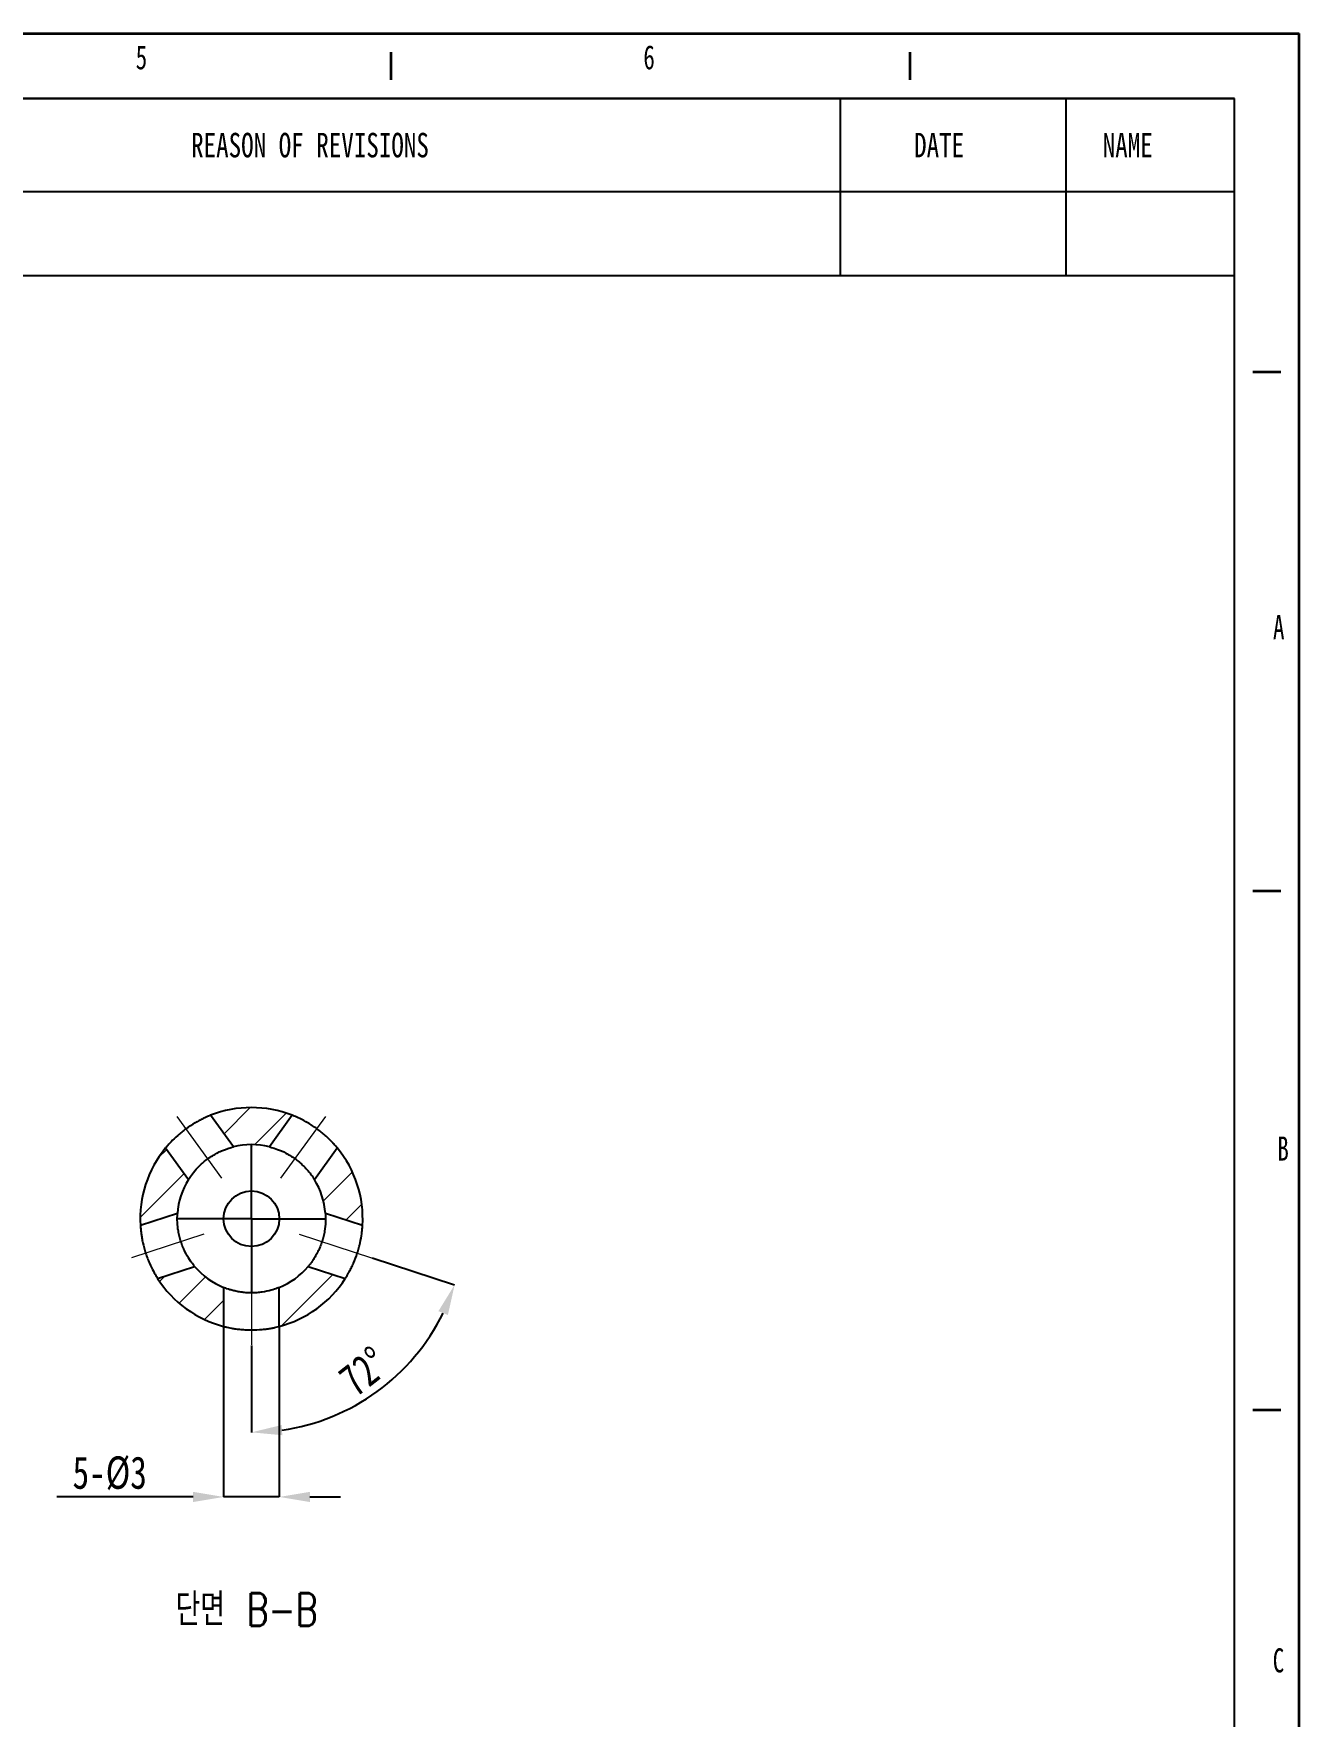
# Model space of a CAD drawing. Header units: millimetres. Extents: x 0 to 420, y 0 to 297.
# Drawn here: x 283.5 to 420, y 115.4 to 297 of the extents above; entities that cross this region are included whole.
import ezdxf

# ---------------------------------------------------------------- set-up
doc = ezdxf.new("R2010")
doc.units = ezdxf.units.MM
doc.header["$PDSIZE"] = -1
doc.linetypes.add('CENTERX2', pattern=[20.32, 12.7, -2.54, 2.54, -2.54])
for name, color, linetype in [('DIM', 7, 'Continuous'), ('FORMAT_BLUE', 5, 'Continuous'), ('중심선', 1, 'CENTERX2')]:
    doc.layers.add(name, color=color, linetype=linetype)
doc.layers.add('FORMAT', color=7, linetype='Continuous', lineweight=35)
doc.styles.add('SLDTEXTSTYLE0', font='TXT', dxfattribs={"width": 0.75})
doc.styles.add('SLDTEXTSTYLE1', font='TXT', dxfattribs={"width": 0.7})
doc.styles.add('SLDTEXTSTYLE4', font='TXT', dxfattribs={"width": 0.75, "bigfont": 'bigfont'})
doc.dimstyles.new('SLDDIMSTYLE4', dxfattribs={"dimtxt": 3.5, "dimasz": 3.302, "dimexe": 0, "dimexo": 0.0625, "dimgap": 0.875, "dimtad": 1, "dimlfac": 0.5, "dimrnd": 1e-09, "dimzin": 12, "dimdsep": 46, "dimtxsty": 'SLDTEXTSTYLE0', "dimsah": 1, "dimcen": 0.09, "dimadec": 0, "dimazin": 3, "dimtfac": 1, "dimtmove": 0, "dimatfit": 0, "dimfxl": 0, "dimfrac": 2, "dimtolj": 1, "dimtzin": 12, "dimarcsym": 0})
doc.dimstyles.new('SLDDIMSTYLE8', dxfattribs={"dimtxt": 3.5, "dimasz": 3.302, "dimexe": 0, "dimexo": 0.0625, "dimgap": 0.875, "dimtad": 1, "dimdec": 4, "dimlfac": 0.5, "dimzin": 12, "dimdsep": 46, "dimtxsty": 'SLDTEXTSTYLE0', "dimsah": 1, "dimcen": 0.09, "dimazin": 3, "dimtfac": 1, "dimtofl": 0, "dimtmove": 0, "dimatfit": 3, "dimfxl": 0, "dimfrac": 2, "dimtolj": 1, "dimtzin": 12, "dimarcsym": 0})

# ---------------------------------------------------------------- blocks, each defined once
blk = doc.blocks.new('*D225')
at = {"layer": 'Defpoints', "color": 0}
for p in [(303.97, 157.49), (309.97, 157.49), (309.97, 139.09)]:
    blk.add_point(p, dxfattribs=at)
at = {"layer": 'FORMAT_BLUE', "color": 0, "lineweight": -2}
for p, q in [((303.97, 157.43), (303.97, 139.09)), ((309.97, 157.43), (309.97, 139.09)), ((300.67, 139.09), (285.99, 139.09)), ((309.97, 139.09), (303.97, 139.09)), ((313.27, 139.09), (316.58, 139.09))]:
    blk.add_line(p, q, dxfattribs=at)
at = {"layer": 'FORMAT_BLUE', "color": 0}
for points in [[(300.67, 139.64), (300.67, 138.54), (303.97, 139.09)], [(313.27, 139.64), (313.27, 138.54), (309.97, 139.09)]]:
    blk.add_solid(points, dxfattribs=at)
at = {"layer": 'FORMAT_BLUE', "color": 0, "insert": (291.68, 143.47), "char_height": 3.5, "attachment_point": 2, "style": 'SLDTEXTSTYLE0'}
blk.add_mtext('\\A1;5-%%c3', dxfattribs=at)
blk = doc.blocks.new('*D226')
at = {"layer": 'Defpoints', "color": 0}
for p in [(312.12, 167.44), (306.97, 163.69), (319.92, 164.9), (306.97, 155.49), (316.34, 148.06)]:
    blk.add_point(p, dxfattribs=at)
at = {"layer": 'FORMAT_BLUE', "color": 0, "lineweight": -2}
for p, q in [((319.98, 164.88), (328.89, 161.99)), ((306.97, 155.43), (306.97, 146.06))]:
    blk.add_line(p, q, dxfattribs=at)
blk.add_arc((306.97, 169.11), 23.05, 278.2163, 333.7837, dxfattribs=at)
at = {"layer": 'FORMAT_BLUE', "color": 0}
for points in [[(327.14, 159.14), (328.16, 158.72), (328.89, 161.99)], [(310.3, 145.75), (310.23, 146.85), (306.97, 146.06)]]:
    blk.add_solid(points, dxfattribs=at)
at = {"layer": 'FORMAT_BLUE', "color": 0, "insert": (316.07, 152.52), "char_height": 3.5, "attachment_point": 1, "rotation": 38.0541, "style": 'SLDTEXTSTYLE0'}
blk.add_mtext('\\A1;72°', dxfattribs=at)
blk = doc.blocks.new('SW_CENTERMARKSYMBOL_4')
at = {"layer": '중심선', "color": 0}
for p, q in [((0, 5), (0, 8)), ((0, 0), (0, 5)), ((-5, 0), (-8, 0)), ((0, 0), (-5, 0)), ((0, 0), (0, -5)), ((0, 0), (5, 0)), ((5, 0), (8, 0)), ((0, -5), (0, -8))]:
    blk.add_line(p, q, dxfattribs=at)

msp = doc.modelspace()

# ---------------------------------------------------------------- hatches: boundary and pattern name
at = {"linetype": 'Continuous', "lineweight": 18}
h = msp.add_hatch(dxfattribs=at)
h.set_pattern_fill('ANSI31', style=0)
edge = h.paths.add_edge_path(flags=0)
edge.add_line((308.90336, 176.8741), (311.37368, 180.2742))
edge.add_arc((306.97128, 169.11092), 12, 68.4775122, 111.5224878)
edge.add_line((302.56888, 180.2742), (305.0392, 176.8741))
edge.add_arc((306.97128, 169.11092), 8, 76.0243128, 103.9756872, ccw=False)
h = msp.add_hatch(dxfattribs=at)
h.set_pattern_fill('ANSI31', style=0)
edge = h.paths.add_edge_path(flags=0)
edge.add_line((294.99395, 168.37363), (298.991, 169.67235))
edge.add_arc((306.97128, 169.11092), 8, 148.0243128, 175.9756872, ccw=False)
edge.add_line((300.1851, 173.34739), (297.71478, 176.74749))
edge.add_arc((306.97128, 169.11092), 12, 140.4775122, 183.5224878)
h = msp.add_hatch(dxfattribs=at)
h.set_pattern_fill('ANSI31', style=0)
edge = h.paths.add_edge_path(flags=0)
edge.add_line((316.22778, 176.74749), (313.75746, 173.34739))
edge.add_arc((306.97128, 169.11092), 8, 4.0243128, 31.9756872, ccw=False)
edge.add_line((314.95155, 169.67235), (318.94861, 168.37363))
edge.add_arc((306.97128, 169.11092), 12, 356.4775122, 399.5224878)
h = msp.add_hatch(dxfattribs=at)
h.set_pattern_fill('ANSI31', style=0)
edge = h.paths.add_edge_path(flags=0)
edge.add_line((303.97128, 157.49197), (303.97128, 161.69472))
edge.add_arc((306.97128, 169.11092), 8, 220.0243128, 247.9756872, ccw=False)
edge.add_line((300.84511, 163.96601), (296.84805, 162.66729))
edge.add_arc((306.97128, 169.11092), 12, 212.4775122, 255.5224878)
h = msp.add_hatch(dxfattribs=at)
h.set_pattern_fill('ANSI31', style=0)
edge = h.paths.add_edge_path(flags=0)
edge.add_line((309.97128, 161.69472), (309.97128, 157.49197))
edge.add_arc((306.97128, 169.11092), 12, 284.4775122, 327.5224878)
edge.add_line((317.09451, 162.66729), (313.09745, 163.96601))
edge.add_arc((306.97128, 169.11092), 8, 292.0243128, 319.9756872, ccw=False)

# ---------------------------------------------------------------- linework, layer by layer
at = {"color": 7, "linetype": 'Continuous', "lineweight": 25}
for p, q in [((305.0392, 176.8741), (302.56888, 180.2742)), ((311.37367, 180.2742), (308.90336, 176.8741)), ((297.71478, 176.74749), (300.1851, 173.34739)), ((313.75746, 173.34739), (316.22778, 176.74749)), ((298.991, 169.67235), (294.99395, 168.37363)), ((318.94861, 168.37363), (314.95155, 169.67235)), ((296.84805, 162.66729), (300.84511, 163.96601)), ((313.09745, 163.96601), (317.09451, 162.66729)), ((303.97128, 161.69472), (303.97128, 157.49197)), ((309.97128, 157.49197), (309.97128, 161.69472))]:
    msp.add_line(p, q, dxfattribs=at)
msp.add_circle((306.97128, 169.11092), 3, dxfattribs=at)
for radius, start, end in [(12, 68.4775122, 111.5224878), (12, 140.4775122, 183.5224878), (8, 76.0243128, 103.9756872), (12, 356.4775122, 39.5224878), (8, 148.0243128, 175.9756872), (8, 4.0243128, 31.9756872), (8, 220.0243128, 247.9756872), (8, 292.0243128, 319.9756872), (12, 212.4775122, 255.5224878), (12, 284.4775122, 327.5224878)]:
    msp.add_arc((306.97128, 169.11092), radius, start, end, dxfattribs=at)
for points, knots in [([(302.56888, 180.2742), (302.56888, 180.2742), (302.49237, 180.24479), (302.27906, 180.15578), (302.19043, 180.118), (301.98697, 180.02737), (301.87249, 179.97471), (301.61962, 179.8524), (301.48075, 179.78241), (301.19186, 179.62876), (301.04051, 179.54449), (300.56658, 179.26544), (300.23876, 179.05223), (299.7585, 178.70336), (299.60342, 178.58466), (299.30272, 178.34295), (299.15612, 178.21895), (298.74769, 177.85762), (298.50724, 177.62199), (298.11971, 177.2182), (297.9684, 177.04641), (297.8174, 176.87059), (297.77871, 176.82442), (297.72764, 176.76315), (297.71478, 176.74749), (297.71478, 176.74749)], [0, 0, 0, 0, 0.125, 0.125, 0.1875, 0.1875, 0.25, 0.25, 0.3125, 0.3125, 0.375, 0.375, 0.5, 0.5, 0.5625, 0.5625, 0.625, 0.625, 0.75, 0.75, 0.875, 0.875, 0.9375, 0.9375, 1, 1, 1, 1]), ([(316.22778, 176.74749), (316.22778, 176.74749), (316.17616, 176.81117), (316.02559, 176.98653), (315.96227, 177.05915), (315.81321, 177.22465), (315.72775, 177.31725), (315.53328, 177.51995), (315.42381, 177.63039), (315.18841, 177.85766), (315.06149, 177.97557), (314.64964, 178.34006), (314.34557, 178.58596), (313.86537, 178.9349), (313.70455, 179.04571), (313.38175, 179.257), (313.21852, 179.35811), (312.74866, 179.63489), (312.45026, 179.79076), (311.94648, 180.03454), (311.73634, 180.12536), (311.52246, 180.21464), (311.4666, 180.23718), (311.39255, 180.26681), (311.37368, 180.2742), (311.37368, 180.2742)], [0, 0, 0, 0, 0.125, 0.125, 0.1875, 0.1875, 0.25, 0.25, 0.3125, 0.3125, 0.375, 0.375, 0.5, 0.5, 0.5625, 0.5625, 0.625, 0.625, 0.75, 0.75, 0.875, 0.875, 0.9375, 0.9375, 1, 1, 1, 1]), ([(300.1851, 173.34739), (300.1851, 173.34739), (300.19638, 173.36561), (300.24098, 173.43582), (300.27491, 173.48871), (300.40918, 173.68965), (300.54386, 173.88262), (300.89873, 174.32675), (301.12322, 174.58201), (301.51433, 174.96368), (301.65632, 175.09331), (301.95356, 175.34473), (302.10778, 175.46587), (302.42783, 175.69849), (302.5947, 175.8104), (302.92419, 176.01444), (303.08868, 176.10803), (303.41602, 176.2799), (303.57392, 176.35559), (303.87601, 176.48971), (304.02179, 176.54871), (304.28875, 176.64911), (304.41041, 176.69082), (304.62788, 176.76085), (304.7235, 176.78906), (304.95445, 176.85417), (305.0392, 176.8741), (305.0392, 176.8741)], [0, 0, 0, 0, 0.0625, 0.0625, 0.125, 0.125, 0.25, 0.25, 0.375, 0.375, 0.4375, 0.4375, 0.5, 0.5, 0.5625, 0.5625, 0.625, 0.625, 0.6875, 0.6875, 0.75, 0.75, 0.8125, 0.8125, 0.875, 0.875, 1, 1, 1, 1]), ([(308.90336, 176.8741), (308.90336, 176.8741), (308.92418, 176.869), (309.00473, 176.84828), (309.06552, 176.83236), (309.29811, 176.76675), (309.52326, 176.69829), (310.05532, 176.49803), (310.36745, 176.36341), (310.8513, 176.10939), (311.01846, 176.01441), (311.34943, 175.8094), (311.5123, 175.70017), (311.83243, 175.46767), (311.99043, 175.34355), (312.2863, 175.09323), (312.42614, 174.96571), (312.69075, 174.7075), (312.81153, 174.58072), (313.03244, 174.33486), (313.1336, 174.21445), (313.31158, 173.99158), (313.38885, 173.88877), (313.52265, 173.70358), (313.57902, 173.62136), (313.71232, 173.42183), (313.75746, 173.34739), (313.75746, 173.34739)], [0, 0, 0, 0, 0.0625, 0.0625, 0.125, 0.125, 0.25, 0.25, 0.375, 0.375, 0.4375, 0.4375, 0.5, 0.5, 0.5625, 0.5625, 0.625, 0.625, 0.6875, 0.6875, 0.75, 0.75, 0.8125, 0.8125, 0.875, 0.875, 1, 1, 1, 1]), ([(300.84511, 163.96601), (300.84511, 163.96601), (300.83126, 163.98238), (300.77828, 164.04649), (300.73845, 164.0951), (300.58884, 164.28489), (300.44694, 164.47262), (300.1342, 164.94736), (299.96081, 165.23974), (299.71867, 165.72966), (299.63927, 165.90475), (299.49201, 166.26514), (299.42445, 166.44924), (299.30212, 166.82551), (299.24725, 167.01879), (299.15502, 167.39522), (299.11684, 167.58058), (299.05454, 167.945), (299.03134, 168.11856), (298.99714, 168.44732), (298.98607, 168.60419), (298.97308, 168.88911), (298.97101, 169.0177), (298.97161, 169.24617), (298.97433, 169.34582), (298.98377, 169.58559), (298.991, 169.67235), (298.991, 169.67235)], [0, 0, 0, 0, 0.0625, 0.0625, 0.125, 0.125, 0.25, 0.25, 0.375, 0.375, 0.4375, 0.4375, 0.5, 0.5, 0.5625, 0.5625, 0.625, 0.625, 0.6875, 0.6875, 0.75, 0.75, 0.8125, 0.8125, 0.875, 0.875, 1, 1, 1, 1]), ([(314.95155, 169.67235), (314.95155, 169.67235), (314.95314, 169.65098), (314.95832, 169.56797), (314.96196, 169.50523), (314.97144, 169.26375), (314.9759, 169.02847), (314.94987, 168.46057), (314.91829, 168.12211), (314.82621, 167.58344), (314.78754, 167.39511), (314.69484, 167.017), (314.64128, 166.82834), (314.51909, 166.45203), (314.44987, 166.26341), (314.30323, 165.90466), (314.22517, 165.73226), (314.06136, 165.40081), (313.97811, 165.24677), (313.81255, 164.96069), (313.72929, 164.82728), (313.57233, 164.58914), (313.49842, 164.48388), (313.36365, 164.2994), (313.30287, 164.22038), (313.1543, 164.03195), (313.09745, 163.96601), (313.09745, 163.96601)], [0, 0, 0, 0, 0.0625, 0.0625, 0.125, 0.125, 0.25, 0.25, 0.375, 0.375, 0.4375, 0.4375, 0.5, 0.5, 0.5625, 0.5625, 0.625, 0.625, 0.6875, 0.6875, 0.75, 0.75, 0.8125, 0.8125, 0.875, 0.875, 1, 1, 1, 1]), ([(294.99395, 168.37363), (294.99395, 168.37363), (294.99828, 168.29178), (295.01701, 168.0614), (295.02556, 167.96543), (295.04887, 167.74392), (295.06358, 167.61878), (295.10177, 167.34049), (295.12541, 167.18679), (295.18227, 166.86456), (295.21565, 166.69457), (295.33459, 166.15761), (295.43606, 165.77994), (295.61945, 165.21539), (295.68442, 165.03121), (295.82138, 164.67054), (295.894, 164.4928), (296.11144, 163.9927), (296.26123, 163.69121), (296.52551, 163.19787), (296.64213, 163.00087), (296.76269, 162.80293), (296.79464, 162.75187), (296.83713, 162.68436), (296.84805, 162.66729), (296.84805, 162.66729)], [0, 0, 0, 0, 0.125, 0.125, 0.1875, 0.1875, 0.25, 0.25, 0.3125, 0.3125, 0.375, 0.375, 0.5, 0.5, 0.5625, 0.5625, 0.625, 0.625, 0.75, 0.75, 0.875, 0.875, 0.9375, 0.9375, 1, 1, 1, 1]), ([(317.09451, 162.66729), (317.09451, 162.66729), (317.13912, 162.73606), (317.25937, 162.93345), (317.30887, 163.01611), (317.4202, 163.20902), (317.48186, 163.31891), (317.61455, 163.5665), (317.68576, 163.70474), (317.82916, 163.99885), (317.90208, 164.15599), (318.12146, 164.66032), (318.26136, 165.0255), (318.44484, 165.59003), (318.50053, 165.77721), (318.60172, 166.1495), (318.64744, 166.33599), (318.76548, 166.86838), (318.82151, 167.20034), (318.89769, 167.7548), (318.91913, 167.98272), (318.93794, 168.21372), (318.94211, 168.27381), (318.94741, 168.3534), (318.94861, 168.37363), (318.94861, 168.37363)], [0, 0, 0, 0, 0.125, 0.125, 0.1875, 0.1875, 0.25, 0.25, 0.3125, 0.3125, 0.375, 0.375, 0.5, 0.5, 0.5625, 0.5625, 0.625, 0.625, 0.75, 0.75, 0.875, 0.875, 0.9375, 0.9375, 1, 1, 1, 1]), ([(309.97128, 161.69472), (309.97128, 161.69472), (309.95144, 161.68661), (309.87409, 161.65602), (309.81555, 161.63317), (309.58882, 161.54954), (309.36643, 161.47259), (308.81828, 161.32186), (308.48663, 161.2473), (307.94587, 161.16841), (307.75481, 161.147), (307.36656, 161.11832), (307.17058, 161.11095), (306.77493, 161.11088), (306.57415, 161.11843), (306.18765, 161.14703), (305.99956, 161.168), (305.63372, 161.22136), (305.46149, 161.25294), (305.13825, 161.32199), (304.98564, 161.35994), (304.71065, 161.43564), (304.58771, 161.4734), (304.37061, 161.54457), (304.27667, 161.57795), (304.05156, 161.66103), (303.97128, 161.69472), (303.97128, 161.69472)], [0, 0, 0, 0, 0.0625, 0.0625, 0.125, 0.125, 0.25, 0.25, 0.375, 0.375, 0.4375, 0.4375, 0.5, 0.5, 0.5625, 0.5625, 0.625, 0.625, 0.6875, 0.6875, 0.75, 0.75, 0.8125, 0.8125, 0.875, 0.875, 1, 1, 1, 1]), ([(303.97128, 157.49197), (303.97128, 157.49197), (303.99107, 157.4868), (304.0682, 157.4673), (304.1252, 157.45305), (304.35208, 157.39921), (304.57301, 157.34962), (304.99003, 157.27476), (305.14068, 157.25024), (305.46502, 157.2047), (305.64078, 157.18352), (306.00293, 157.14867), (306.18999, 157.13481), (306.57637, 157.11586), (306.77551, 157.11091), (307.36419, 157.11093), (307.76042, 157.13139), (308.30243, 157.18359), (308.47789, 157.20474), (308.80343, 157.25047), (308.95389, 157.275), (309.23057, 157.32468), (309.35656, 157.34985), (309.57332, 157.3959), (309.66573, 157.41707), (309.89325, 157.47105), (309.97128, 157.49197), (309.97128, 157.49197)], [0, 0, 0, 0, 0.0625, 0.0625, 0.125, 0.125, 0.25, 0.25, 0.3125, 0.3125, 0.375, 0.375, 0.4375, 0.4375, 0.5, 0.5, 0.625, 0.625, 0.6875, 0.6875, 0.75, 0.75, 0.8125, 0.8125, 0.875, 0.875, 1, 1, 1, 1])]:
    msp.add_open_spline(points, degree=3, knots=knots, dxfattribs=at)
at = {"layer": 'FORMAT', "lineweight": 35}
for p in [(0, 297), (420, 0)]:
    msp.add_line(p, (420, 297), dxfattribs=at)
at = {"layer": 'FORMAT'}
for p, q in [((322, 295), (322, 292)), ((378, 295), (378, 292)), ((415, 260.5), (418, 260.5)), ((415, 204.5), (418, 204.5)), ((415, 148.5), (418, 148.5))]:
    msp.add_line(p, q, dxfattribs=at)
at = {"layer": 'FORMAT_BLUE', "lineweight": 25}
for p in [(15, 290), (413, 7)]:
    msp.add_line(p, (413, 290), dxfattribs=at)
at = {"layer": 'FORMAT_BLUE', "color": 5}
for p, q in [((413, 290), (257.45567, 290)), ((370.47611, 290), (370.47611, 270.89135)), ((394.81111, 290), (394.81111, 270.89135)), ((413, 270.89135), (413, 290)), ((257.45567, 279.94861), (413, 279.94861)), ((257.45567, 270.89135), (413, 270.89135))]:
    msp.add_line(p, q, dxfattribs=at)
at = {"layer": '중심선', "linetype": 'CENTERX2', "lineweight": 18}
for p, q in [((303.78772, 173.49271), (298.96626, 180.12888)), ((310.15484, 173.49271), (314.9763, 180.12888)), ((301.82017, 167.43722), (294.01889, 164.90243)), ((312.12239, 167.43722), (319.92367, 164.90243)), ((306.97128, 163.69472), (306.97128, 155.49197))]:
    msp.add_line(p, q, dxfattribs=at)

# ---------------------------------------------------------------- block references
at = {"layer": '중심선'}
msp.add_blockref('SW_CENTERMARKSYMBOL_4', (306.97128, 169.11092), dxfattribs=at)

# ---------------------------------------------------------------- texts
at = {"layer": 'DIM', "char_height": 2.6, "attachment_point": 2, "style": 'SLDTEXTSTYLE1'}
for s, insert in [('5', (295.10324, 295.75158)), ('6', (349.86278, 295.75158)), ('A', (417.77777, 234.25165)), ('B', (418.24993, 177.98264)), ('C', (417.74834, 122.75167))]:
    msp.add_mtext(s, dxfattribs=dict(at, insert=insert))
at = {"layer": 'FORMAT_BLUE', "color": 5, "attachment_point": 1, "style": 'SLDTEXTSTYLE0'}
for s, insert, char_height in [('REASON OF REVISIONS', (300.46072, 286.29661), 2.6458333), ('DATE', (378.44702, 286.29661), 2.645833), ('NAME', (398.79028, 286.29661), 2.645833)]:
    msp.add_mtext(s, dxfattribs=dict(at, insert=insert, char_height=char_height))
at = {"layer": 'FORMAT_BLUE', "insert": (306.44469, 128.68944), "char_height": 3.5, "attachment_point": 2, "style": 'SLDTEXTSTYLE4'}
msp.add_mtext('단면 B-B', dxfattribs=at)

# ---------------------------------------------------------------- dimensions: what is measured, and where the dimension line sits
at = {"layer": 'FORMAT_BLUE'}
dim = msp.add_angular_dim_2l(base=(316.34497, 148.05727), line1=((306.97128, 155.49197), (306.97128, 163.69472)), line2=((319.92367, 164.90243), (312.12239, 167.43722)), dimstyle='SLDDIMSTYLE8', dxfattribs=at)
dim.commit()
dim.dimension.update_dxf_attribs({"geometry": '*D226', "text_midpoint": (321.17701, 150.96376), "dimtype": 162})
dim = msp.add_linear_dim(base=(309.97128, 139.09276), p1=(303.97128, 157.49197), p2=(309.97128, 157.49197), text='5-%%c<>', dimstyle='SLDDIMSTYLE4', dxfattribs=at)
dim.commit()
dim.dimension.update_dxf_attribs({"geometry": '*D225', "text_midpoint": (291.67978, 139.09276), "dimtype": 160})

doc.saveas('drawing.dxf')
